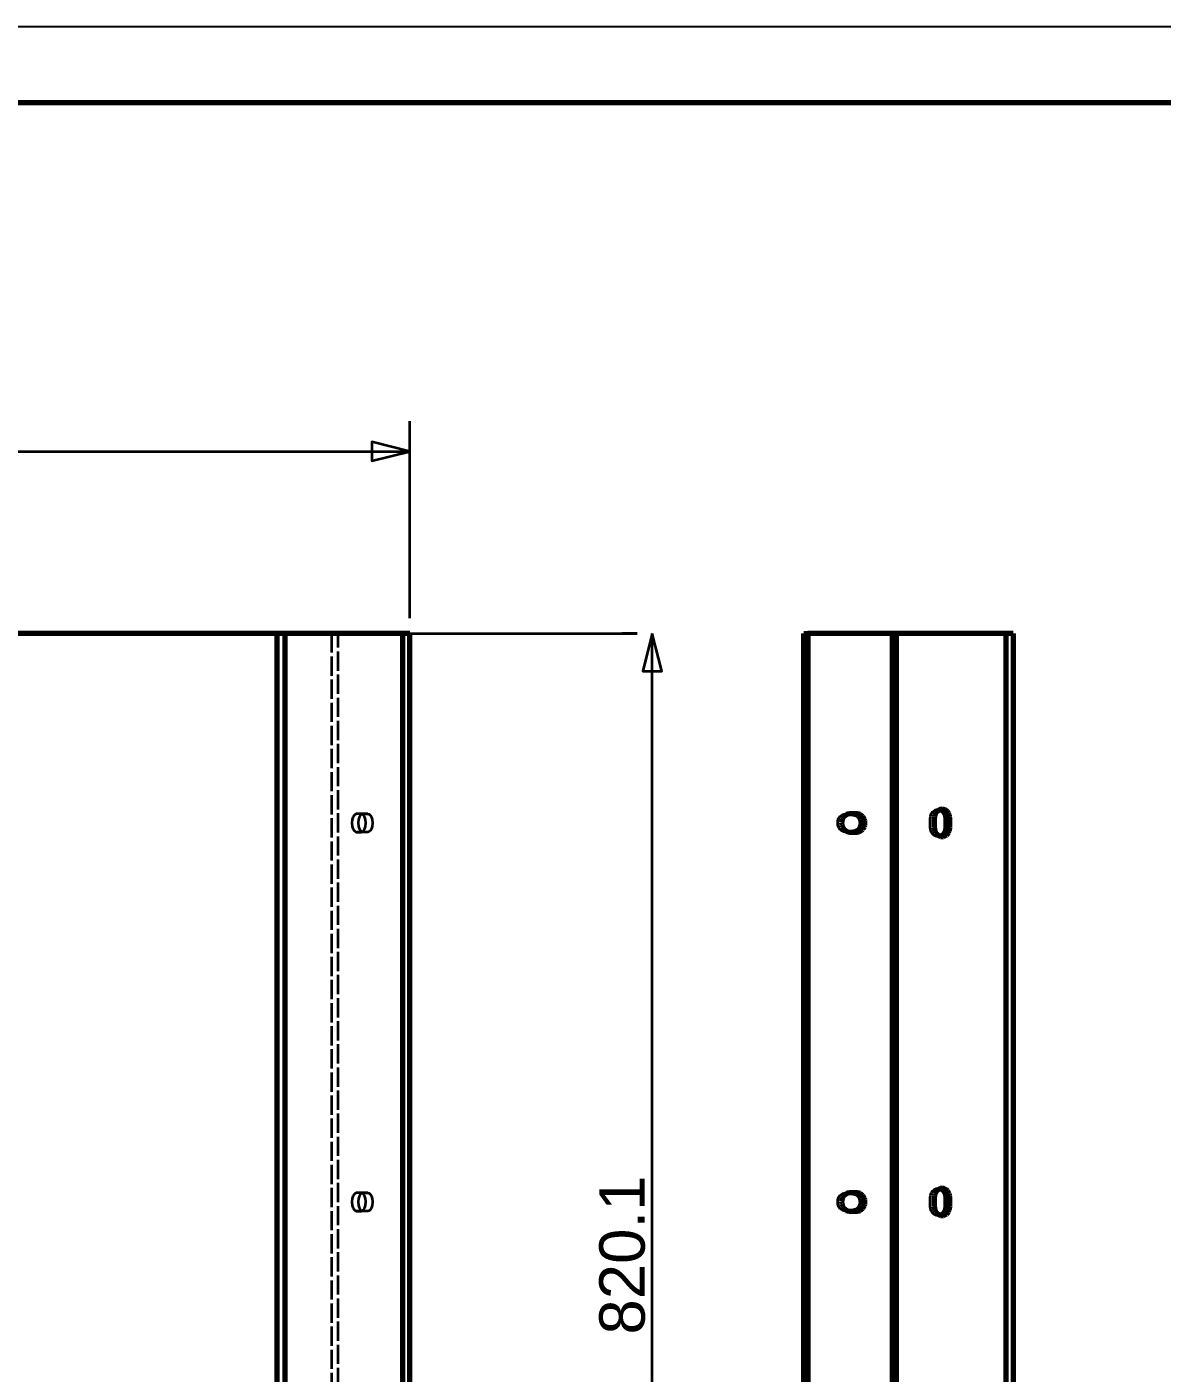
# Model space of a CAD drawing. Header units: millimetres. Extents: x 0 to 420, y 0 to 297.
# Drawn here: x 195.9 to 270.8, y 208.2 to 297 of the extents above; entities that cross this region are included whole.
import ezdxf
from ezdxf.enums import TextEntityAlignment as Align

# ---------------------------------------------------------------- set-up
doc = ezdxf.new("R2010")
doc.units = ezdxf.units.MM
doc.linetypes.add('DASHED', pattern=[1.524, 1.27, -0.254])
doc.styles.add('GOST', font='Arial')

msp = doc.modelspace()

# ---------------------------------------------------------------- linework, layer by layer
at = {"color": 7, "lineweight": 35}
for p, q in [((221.138, 258), (221.138, 271)), ((65, 269), (221.138, 269)), ((221.138, 257), (236.138, 257)), ((236.138, 257), (235.138, 257)), ((237.138, 174.99), (237.138, 257))]:
    msp.add_line(p, q, dxfattribs=at)
at = {"color": 1, "lineweight": 70}
for p, q in [((212.371, 257), (70.192, 257)), ((212.409, 257), (212.371, 257)), ((212.371, 257), (212.371, 157)), ((212.448, 257), (212.409, 257)), ((212.486, 257), (212.448, 257)), ((212.525, 257), (212.486, 257)), ((212.563, 257), (212.525, 257)), ((212.601, 257), (212.563, 257)), ((212.638, 257), (212.601, 257)), ((212.675, 257), (212.638, 257)), ((212.712, 257), (212.675, 257)), ((212.748, 257), (212.712, 257)), ((212.783, 257), (212.748, 257)), ((212.818, 257), (212.783, 257)), ((212.852, 257), (212.818, 257)), ((212.886, 257), (212.852, 257)), ((220.653, 257), (212.886, 257)), ((212.886, 257), (212.886, 157)), ((220.714, 257), (220.653, 257)), ((220.653, 257), (220.653, 157)), ((220.773, 257), (220.714, 257)), ((220.828, 257), (220.773, 257)), ((220.879, 257), (220.828, 257)), ((220.927, 257), (220.879, 257)), ((220.97, 257), (220.927, 257)), ((221.008, 257), (220.97, 257)), ((221.042, 257), (221.008, 257)), ((221.071, 257), (221.042, 257)), ((221.095, 257), (221.071, 257)), ((221.114, 257), (221.095, 257)), ((221.127, 257), (221.114, 257)), ((221.135, 257), (221.127, 257)), ((221.138, 257), (221.135, 257)), ((221.138, 157), (221.138, 257)), ((247.138, 257), (247.395, 257)), ((247.138, 157), (247.138, 257)), ((247.395, 257), (247.395, 157)), ((252.991, 257), (247.395, 257)), ((252.991, 157), (252.991, 257)), ((253.249, 257), (252.991, 257)), ((260.464, 257), (253.249, 257)), ((253.249, 157), (253.249, 257)), ((260.525, 257), (260.464, 257)), ((260.464, 257), (260.464, 157)), ((260.584, 257), (260.525, 257)), ((260.639, 257), (260.584, 257)), ((260.69, 257), (260.639, 257)), ((260.737, 257), (260.69, 257)), ((260.78, 257), (260.737, 257)), ((260.819, 257), (260.78, 257)), ((260.853, 257), (260.819, 257)), ((260.882, 257), (260.853, 257)), ((260.906, 257), (260.882, 257)), ((260.924, 257), (260.906, 257)), ((260.938, 257), (260.924, 257)), ((260.946, 257), (260.938, 257)), ((260.949, 257), (260.946, 257)), ((260.949, 257), (260.949, 157)), ((249.941, 245.054), (249.853, 244.999)), ((250.038, 245.088), (249.941, 245.054)), ((250.138, 245.1), (250.038, 245.088)), ((250.653, 245.1), (250.138, 245.1)), ((250.395, 245.1), (250.495, 245.088)), ((250.495, 245.088), (250.592, 245.054)), ((250.592, 245.054), (250.681, 244.999)), ((250.753, 245.088), (250.653, 245.1)), ((250.849, 245.054), (250.753, 245.088)), ((250.938, 244.999), (250.849, 245.054)), ((255.821, 245.133), (255.774, 245.03)), ((255.885, 245.224), (255.821, 245.133)), ((255.963, 245.299), (255.885, 245.224)), ((256.052, 245.354), (255.963, 245.299)), ((256.149, 245.388), (256.052, 245.354)), ((256.12, 245.381), (256.274, 245.301)), ((256.249, 245.4), (256.149, 245.388)), ((256.349, 245.388), (256.249, 245.4)), ((256.274, 245.301), (256.398, 245.167)), ((256.446, 245.354), (256.349, 245.388)), ((256.398, 245.167), (256.478, 244.994)), ((256.535, 245.299), (256.446, 245.354)), ((256.613, 245.224), (256.535, 245.299)), ((256.676, 245.133), (256.613, 245.224)), ((256.724, 245.03), (256.676, 245.133)), ((249.634, 244.617), (249.624, 244.5)), ((249.624, 244.5), (249.634, 244.383)), ((249.663, 244.73), (249.634, 244.617)), ((249.634, 244.383), (249.663, 244.27)), ((249.711, 244.833), (249.663, 244.73)), ((249.663, 244.27), (249.711, 244.167)), ((249.775, 244.924), (249.711, 244.833)), ((249.711, 244.167), (249.775, 244.076)), ((249.853, 244.999), (249.775, 244.924)), ((250.681, 244.999), (250.759, 244.924)), ((250.759, 244.924), (250.823, 244.833)), ((250.823, 244.167), (250.759, 244.076)), ((250.823, 244.833), (250.87, 244.73)), ((250.87, 244.27), (250.823, 244.167)), ((250.87, 244.73), (250.899, 244.617)), ((250.899, 244.383), (250.87, 244.27)), ((250.899, 244.617), (250.909, 244.5)), ((250.909, 244.5), (250.899, 244.383)), ((251.016, 244.924), (250.938, 244.999)), ((251.08, 244.833), (251.016, 244.924)), ((251.016, 244.076), (251.08, 244.167)), ((251.128, 244.73), (251.08, 244.833)), ((251.08, 244.167), (251.128, 244.27)), ((251.157, 244.617), (251.128, 244.73)), ((251.128, 244.27), (251.157, 244.383)), ((251.167, 244.5), (251.157, 244.617)), ((251.157, 244.383), (251.167, 244.5)), ((255.744, 244.917), (255.735, 244.8)), ((255.735, 244.8), (255.735, 244.2)), ((255.735, 244.2), (255.744, 244.083)), ((255.774, 245.03), (255.744, 244.917)), ((256.478, 244.994), (256.506, 244.8)), ((256.506, 244.2), (256.478, 244.006)), ((256.506, 244.8), (256.506, 244.2)), ((256.763, 244.8), (256.506, 244.8)), ((256.763, 244.2), (256.506, 244.2)), ((256.753, 244.917), (256.724, 245.03)), ((256.763, 244.8), (256.753, 244.917)), ((256.753, 244.083), (256.763, 244.2)), ((256.763, 244.2), (256.763, 244.8)), ((249.775, 244.076), (249.853, 244.001)), ((249.853, 244.001), (249.941, 243.946)), ((249.941, 243.946), (250.038, 243.912)), ((250.038, 243.912), (250.138, 243.9)), ((250.138, 243.9), (250.653, 243.9)), ((250.495, 243.912), (250.395, 243.9)), ((250.592, 243.946), (250.495, 243.912)), ((250.681, 244.001), (250.592, 243.946)), ((250.653, 243.9), (250.753, 243.912)), ((250.759, 244.076), (250.681, 244.001)), ((250.753, 243.912), (250.849, 243.946)), ((250.849, 243.946), (250.938, 244.001)), ((250.938, 244.001), (251.016, 244.076)), ((255.744, 244.083), (255.774, 243.97)), ((255.774, 243.97), (255.821, 243.867)), ((255.821, 243.867), (255.885, 243.776)), ((255.885, 243.776), (255.963, 243.701)), ((255.963, 243.701), (256.052, 243.646)), ((256.052, 243.646), (256.149, 243.612)), ((256.274, 243.699), (256.12, 243.619)), ((256.149, 243.612), (256.249, 243.6)), ((256.249, 243.6), (256.349, 243.612)), ((256.398, 243.833), (256.274, 243.699)), ((256.349, 243.612), (256.446, 243.646)), ((256.478, 244.006), (256.398, 243.833)), ((256.446, 243.646), (256.535, 243.701)), ((256.535, 243.701), (256.613, 243.776)), ((256.613, 243.776), (256.676, 243.867)), ((256.676, 243.867), (256.724, 243.97)), ((256.724, 243.97), (256.753, 244.083)), ((255.885, 220.224), (255.821, 220.133)), ((255.963, 220.299), (255.885, 220.224)), ((256.052, 220.354), (255.963, 220.299)), ((256.149, 220.388), (256.052, 220.354)), ((256.12, 220.381), (256.274, 220.301)), ((256.249, 220.4), (256.149, 220.388)), ((256.349, 220.388), (256.249, 220.4)), ((256.274, 220.301), (256.398, 220.167)), ((256.446, 220.354), (256.349, 220.388)), ((256.535, 220.299), (256.446, 220.354)), ((256.613, 220.224), (256.535, 220.299)), ((256.676, 220.133), (256.613, 220.224)), ((249.634, 219.617), (249.624, 219.5)), ((249.624, 219.5), (249.634, 219.383)), ((249.663, 219.73), (249.634, 219.617)), ((249.634, 219.383), (249.663, 219.27)), ((249.711, 219.833), (249.663, 219.73)), ((249.775, 219.924), (249.711, 219.833)), ((249.853, 219.999), (249.775, 219.924)), ((249.941, 220.054), (249.853, 219.999)), ((250.038, 220.088), (249.941, 220.054)), ((250.138, 220.1), (250.038, 220.088)), ((250.653, 220.1), (250.138, 220.1)), ((250.395, 220.1), (250.495, 220.088)), ((250.495, 220.088), (250.592, 220.054)), ((250.592, 220.054), (250.681, 219.999)), ((250.753, 220.088), (250.653, 220.1)), ((250.681, 219.999), (250.759, 219.924)), ((250.849, 220.054), (250.753, 220.088)), ((250.759, 219.924), (250.823, 219.833)), ((250.823, 219.833), (250.87, 219.73)), ((250.938, 219.999), (250.849, 220.054)), ((250.87, 219.73), (250.899, 219.617)), ((250.899, 219.383), (250.87, 219.27)), ((250.899, 219.617), (250.909, 219.5)), ((250.909, 219.5), (250.899, 219.383)), ((251.016, 219.924), (250.938, 219.999)), ((251.08, 219.833), (251.016, 219.924)), ((251.128, 219.73), (251.08, 219.833)), ((251.157, 219.617), (251.128, 219.73)), ((251.128, 219.27), (251.157, 219.383)), ((251.167, 219.5), (251.157, 219.617)), ((251.157, 219.383), (251.167, 219.5)), ((255.744, 219.917), (255.735, 219.8)), ((255.735, 219.8), (255.735, 219.2)), ((255.774, 220.03), (255.744, 219.917)), ((255.821, 220.133), (255.774, 220.03)), ((256.398, 220.167), (256.478, 219.994)), ((256.478, 219.994), (256.506, 219.8)), ((256.506, 219.8), (256.506, 219.2)), ((256.763, 219.8), (256.506, 219.8)), ((256.724, 220.03), (256.676, 220.133)), ((256.753, 219.917), (256.724, 220.03)), ((256.763, 219.8), (256.753, 219.917)), ((256.763, 219.2), (256.763, 219.8)), ((249.663, 219.27), (249.711, 219.167)), ((249.711, 219.167), (249.775, 219.076)), ((249.775, 219.076), (249.853, 219.001)), ((249.853, 219.001), (249.941, 218.946)), ((249.941, 218.946), (250.038, 218.912)), ((250.038, 218.912), (250.138, 218.9)), ((250.138, 218.9), (250.653, 218.9)), ((250.495, 218.912), (250.395, 218.9)), ((250.592, 218.946), (250.495, 218.912)), ((250.681, 219.001), (250.592, 218.946)), ((250.653, 218.9), (250.753, 218.912)), ((250.759, 219.076), (250.681, 219.001)), ((250.753, 218.912), (250.849, 218.946)), ((250.823, 219.167), (250.759, 219.076)), ((250.87, 219.27), (250.823, 219.167)), ((250.849, 218.946), (250.938, 219.001)), ((250.938, 219.001), (251.016, 219.076)), ((251.016, 219.076), (251.08, 219.167)), ((251.08, 219.167), (251.128, 219.27)), ((255.735, 219.2), (255.744, 219.083)), ((255.744, 219.083), (255.774, 218.97)), ((255.774, 218.97), (255.821, 218.867)), ((255.821, 218.867), (255.885, 218.776)), ((255.885, 218.776), (255.963, 218.701)), ((255.963, 218.701), (256.052, 218.646)), ((256.052, 218.646), (256.149, 218.612)), ((256.274, 218.699), (256.12, 218.619)), ((256.149, 218.612), (256.249, 218.6)), ((256.249, 218.6), (256.349, 218.612)), ((256.398, 218.833), (256.274, 218.699)), ((256.349, 218.612), (256.446, 218.646)), ((256.478, 219.006), (256.398, 218.833)), ((256.446, 218.646), (256.535, 218.701)), ((256.506, 219.2), (256.478, 219.006)), ((256.763, 219.2), (256.506, 219.2)), ((256.535, 218.701), (256.613, 218.776)), ((256.613, 218.776), (256.676, 218.867)), ((256.676, 218.867), (256.724, 218.97)), ((256.724, 218.97), (256.753, 219.083)), ((256.753, 219.083), (256.763, 219.2))]:
    msp.add_line(p, q, dxfattribs=at)
at = {"color": 5, "linetype": 'DASHED', "lineweight": 35}
for p, q in [((70.192, 257), (212.371, 257)), ((212.371, 257), (212.39, 257)), ((212.39, 257), (212.409, 257)), ((212.409, 257), (212.429, 257)), ((212.429, 257), (212.448, 257)), ((212.448, 257), (212.467, 257)), ((212.467, 257), (212.486, 257)), ((212.486, 257), (212.504, 257)), ((212.504, 257), (212.523, 257)), ((212.523, 257), (212.541, 257)), ((212.541, 257), (212.559, 257)), ((212.559, 257), (212.577, 257)), ((212.577, 257), (212.594, 257)), ((212.594, 257), (212.612, 257)), ((212.612, 257), (212.628, 257)), ((212.628, 257), (212.886, 257)), ((212.628, 257), (220.395, 257)), ((215.983, 257), (215.983, 157)), ((220.566, 257), (215.983, 257)), ((216.411, 257), (215.983, 257)), ((216.411, 257), (220.995, 257)), ((216.411, 157), (216.411, 257)), ((220.395, 257), (220.653, 257)), ((220.395, 257), (220.426, 257)), ((220.426, 257), (220.455, 257)), ((220.455, 257), (220.483, 257)), ((220.483, 257), (220.509, 257)), ((220.509, 257), (220.532, 257)), ((220.532, 257), (220.554, 257)), ((220.554, 257), (220.573, 257)), ((220.576, 257), (220.566, 257)), ((220.566, 257), (220.995, 257)), ((220.573, 257), (220.59, 257)), ((220.585, 257), (220.576, 257)), ((220.593, 257), (220.585, 257)), ((220.59, 257), (220.604, 257)), ((220.601, 257), (220.593, 257)), ((220.608, 257), (220.601, 257)), ((220.604, 257), (220.616, 257)), ((220.614, 257), (220.608, 257)), ((220.62, 257), (220.614, 257)), ((220.616, 257), (220.626, 257)), ((220.624, 257), (220.62, 257)), ((220.629, 257), (220.624, 257)), ((220.626, 257), (220.632, 257)), ((220.632, 257), (220.629, 257)), ((220.632, 257), (220.636, 257)), ((220.634, 257), (220.632, 257)), ((220.636, 257), (220.634, 257)), ((220.636, 257), (220.638, 257)), ((220.637, 257), (220.636, 257)), ((220.638, 257), (220.637, 257)), ((220.995, 257), (221.014, 257)), ((221.014, 257), (221.032, 257)), ((221.032, 257), (221.049, 257)), ((221.049, 257), (221.064, 257)), ((221.064, 257), (221.078, 257)), ((221.078, 257), (221.09, 257)), ((221.09, 257), (221.101, 257)), ((221.101, 257), (221.111, 257)), ((221.111, 257), (221.119, 257)), ((221.119, 257), (221.126, 257)), ((221.126, 257), (221.131, 257)), ((221.131, 257), (221.135, 257)), ((221.135, 257), (221.137, 257)), ((221.137, 257), (221.138, 257)), ((247.138, 257), (254.767, 257)), ((252.991, 257), (260.206, 257)), ((255.024, 257), (252.991, 257)), ((254.767, 257), (254.866, 257)), ((255.024, 257), (254.767, 257)), ((254.866, 257), (254.97, 257)), ((254.97, 257), (255.079, 257)), ((255.074, 257), (255.024, 257)), ((255.126, 257), (255.074, 257)), ((255.079, 257), (255.19, 257)), ((255.18, 257), (255.126, 257)), ((255.236, 257), (255.18, 257)), ((255.19, 257), (255.302, 257)), ((255.292, 257), (255.236, 257)), ((255.348, 257), (255.292, 257)), ((255.302, 257), (255.413, 257)), ((255.403, 257), (255.348, 257)), ((255.456, 257), (255.403, 257)), ((255.413, 257), (255.524, 257)), ((255.508, 257), (255.456, 257)), ((255.556, 257), (255.508, 257)), ((255.524, 257), (255.631, 257)), ((255.601, 257), (255.556, 257)), ((255.642, 257), (255.601, 257)), ((255.631, 257), (255.733, 257)), ((255.679, 257), (255.642, 257)), ((255.71, 257), (255.679, 257)), ((260.377, 257), (255.71, 257)), ((255.71, 257), (256.139, 257)), ((255.733, 257), (255.83, 257)), ((255.83, 257), (255.921, 257)), ((255.921, 257), (256.003, 257)), ((256.003, 257), (256.076, 257)), ((256.076, 257), (256.139, 257)), ((256.139, 257), (260.806, 257)), ((260.206, 257), (260.464, 257)), ((260.206, 257), (260.237, 257)), ((260.237, 257), (260.266, 257)), ((260.266, 257), (260.294, 257)), ((260.294, 257), (260.319, 257)), ((260.319, 257), (260.343, 257)), ((260.343, 257), (260.365, 257)), ((260.365, 257), (260.384, 257)), ((260.387, 257), (260.377, 257)), ((260.377, 257), (260.806, 257)), ((260.384, 257), (260.401, 257)), ((260.396, 257), (260.387, 257)), ((260.404, 257), (260.396, 257)), ((260.401, 257), (260.415, 257)), ((260.412, 257), (260.404, 257)), ((260.419, 257), (260.412, 257)), ((260.415, 257), (260.427, 257)), ((260.425, 257), (260.419, 257)), ((260.43, 257), (260.425, 257)), ((260.427, 257), (260.436, 257)), ((260.435, 257), (260.43, 257)), ((260.439, 257), (260.435, 257)), ((260.436, 257), (260.443, 257)), ((260.443, 257), (260.439, 257)), ((260.443, 257), (260.447, 257)), ((260.445, 257), (260.443, 257)), ((260.447, 257), (260.445, 257)), ((260.447, 257), (260.449, 257)), ((260.448, 257), (260.447, 257)), ((260.449, 257), (260.448, 257)), ((260.449, 257), (260.949, 257)), ((260.449, 157), (260.449, 257)), ((260.449, 157), (260.449, 257)), ((260.449, 257), (260.949, 257)), ((260.806, 257), (260.825, 257)), ((260.825, 257), (260.843, 257)), ((260.843, 257), (260.86, 257)), ((260.86, 257), (260.875, 257)), ((260.875, 257), (260.889, 257)), ((260.889, 257), (260.901, 257)), ((260.901, 257), (260.912, 257)), ((260.912, 257), (260.922, 257)), ((260.922, 257), (260.93, 257)), ((260.93, 257), (260.937, 257)), ((260.937, 257), (260.942, 257)), ((260.942, 257), (260.946, 257)), ((260.946, 257), (260.948, 257)), ((260.948, 257), (260.949, 257)), ((260.949, 257), (260.949, 157)), ((217.512, 245.054), (217.459, 244.999)), ((217.57, 245.088), (217.512, 245.054)), ((217.631, 245.1), (217.57, 245.088)), ((218.059, 245.1), (217.631, 245.1)), ((217.94, 245.1), (217.631, 245.1)), ((217.888, 244.999), (217.941, 245.054)), ((218, 245.088), (217.94, 245.1)), ((218.368, 245.1), (217.94, 245.1)), ((217.941, 245.054), (217.999, 245.088)), ((217.999, 245.088), (218.059, 245.1)), ((218.058, 245.054), (218, 245.088)), ((218.111, 244.999), (218.058, 245.054)), ((218.059, 245.1), (218.368, 245.1)), ((218.368, 245.1), (218.429, 245.088)), ((218.429, 245.088), (218.487, 245.054)), ((218.487, 245.054), (218.54, 244.999)), ((249.595, 244.999), (249.684, 245.054)), ((249.684, 245.054), (249.78, 245.088)), ((249.78, 245.088), (249.881, 245.1)), ((249.881, 245.1), (250.138, 245.1)), ((249.881, 245.1), (250.395, 245.1)), ((250.395, 245.1), (250.653, 245.1)), ((255.516, 245.03), (255.564, 245.133)), ((255.564, 245.133), (255.628, 245.224)), ((255.628, 245.224), (255.706, 245.299)), ((255.706, 245.299), (255.795, 245.354)), ((255.795, 245.354), (255.891, 245.388)), ((255.891, 245.388), (255.991, 245.4)), ((255.991, 245.4), (256.12, 245.381)), ((217.345, 244.73), (217.322, 244.5)), ((217.322, 244.5), (217.345, 244.27)), ((217.412, 244.924), (217.345, 244.73)), ((217.345, 244.27), (217.412, 244.076)), ((217.459, 244.999), (217.412, 244.924)), ((217.75, 244.5), (217.774, 244.73)), ((217.774, 244.27), (217.75, 244.5)), ((217.774, 244.73), (217.841, 244.924)), ((217.841, 244.076), (217.774, 244.27)), ((217.841, 244.924), (217.888, 244.999)), ((218.158, 244.924), (218.111, 244.999)), ((218.225, 244.73), (218.158, 244.924)), ((218.158, 244.076), (218.225, 244.27)), ((218.249, 244.5), (218.225, 244.73)), ((218.225, 244.27), (218.249, 244.5)), ((218.54, 244.999), (218.587, 244.924)), ((218.587, 244.924), (218.654, 244.73)), ((218.654, 244.27), (218.587, 244.076)), ((218.654, 244.73), (218.677, 244.5)), ((218.677, 244.5), (218.654, 244.27)), ((249.366, 244.5), (249.376, 244.617)), ((249.376, 244.383), (249.366, 244.5)), ((249.376, 244.617), (249.406, 244.73)), ((249.406, 244.27), (249.376, 244.383)), ((249.406, 244.73), (249.453, 244.833)), ((249.453, 244.167), (249.406, 244.27)), ((249.453, 244.833), (249.517, 244.924)), ((249.517, 244.076), (249.453, 244.167)), ((249.517, 244.924), (249.595, 244.999)), ((255.477, 244.8), (255.487, 244.917)), ((255.477, 244.2), (255.477, 244.8)), ((255.487, 244.083), (255.477, 244.2)), ((255.487, 244.917), (255.516, 245.03)), ((217.412, 244.076), (217.459, 244.001)), ((217.459, 244.001), (217.512, 243.946)), ((217.512, 243.946), (217.57, 243.912)), ((217.57, 243.912), (217.631, 243.9)), ((218.059, 243.9), (217.631, 243.9)), ((217.631, 243.9), (217.94, 243.9)), ((217.888, 244.001), (217.841, 244.076)), ((217.941, 243.946), (217.888, 244.001)), ((217.94, 243.9), (218, 243.912)), ((218.368, 243.9), (217.94, 243.9)), ((217.999, 243.912), (217.941, 243.946)), ((218.059, 243.9), (217.999, 243.912)), ((218, 243.912), (218.058, 243.946)), ((218.058, 243.946), (218.111, 244.001)), ((218.368, 243.9), (218.059, 243.9)), ((218.111, 244.001), (218.158, 244.076)), ((218.429, 243.912), (218.368, 243.9)), ((218.487, 243.946), (218.429, 243.912)), ((218.54, 244.001), (218.487, 243.946)), ((218.587, 244.076), (218.54, 244.001)), ((249.595, 244.001), (249.517, 244.076)), ((249.684, 243.946), (249.595, 244.001)), ((249.78, 243.912), (249.684, 243.946)), ((249.881, 243.9), (249.78, 243.912)), ((249.881, 243.9), (250.138, 243.9)), ((250.395, 243.9), (249.881, 243.9)), ((250.395, 243.9), (250.653, 243.9)), ((255.516, 243.97), (255.487, 244.083)), ((255.564, 243.867), (255.516, 243.97)), ((255.628, 243.776), (255.564, 243.867)), ((255.706, 243.701), (255.628, 243.776)), ((255.795, 243.646), (255.706, 243.701)), ((255.891, 243.612), (255.795, 243.646)), ((255.991, 243.6), (255.891, 243.612)), ((256.12, 243.619), (255.991, 243.6)), ((255.564, 220.133), (255.628, 220.224)), ((255.628, 220.224), (255.706, 220.299)), ((255.706, 220.299), (255.795, 220.354)), ((255.795, 220.354), (255.891, 220.388)), ((255.891, 220.388), (255.991, 220.4)), ((255.991, 220.4), (256.12, 220.381)), ((217.345, 219.73), (217.322, 219.5)), ((217.322, 219.5), (217.345, 219.27)), ((217.412, 219.924), (217.345, 219.73)), ((217.459, 219.999), (217.412, 219.924)), ((217.512, 220.054), (217.459, 219.999)), ((217.57, 220.088), (217.512, 220.054)), ((217.631, 220.1), (217.57, 220.088)), ((218.059, 220.1), (217.631, 220.1)), ((217.94, 220.1), (217.631, 220.1)), ((217.75, 219.5), (217.774, 219.73)), ((217.774, 219.27), (217.75, 219.5)), ((217.774, 219.73), (217.841, 219.924)), ((217.841, 219.924), (217.888, 219.999)), ((217.888, 219.999), (217.941, 220.054)), ((218, 220.088), (217.94, 220.1)), ((218.368, 220.1), (217.94, 220.1)), ((217.941, 220.054), (217.999, 220.088)), ((217.999, 220.088), (218.059, 220.1)), ((218.058, 220.054), (218, 220.088)), ((218.111, 219.999), (218.058, 220.054)), ((218.059, 220.1), (218.368, 220.1)), ((218.158, 219.924), (218.111, 219.999)), ((218.225, 219.73), (218.158, 219.924)), ((218.249, 219.5), (218.225, 219.73)), ((218.225, 219.27), (218.249, 219.5)), ((218.368, 220.1), (218.429, 220.088)), ((218.429, 220.088), (218.487, 220.054)), ((218.487, 220.054), (218.54, 219.999)), ((218.54, 219.999), (218.587, 219.924)), ((218.587, 219.924), (218.654, 219.73)), ((218.654, 219.73), (218.677, 219.5)), ((218.677, 219.5), (218.654, 219.27)), ((249.366, 219.5), (249.376, 219.617)), ((249.376, 219.383), (249.366, 219.5)), ((249.376, 219.617), (249.406, 219.73)), ((249.406, 219.27), (249.376, 219.383)), ((249.406, 219.73), (249.453, 219.833)), ((249.453, 219.833), (249.517, 219.924)), ((249.517, 219.924), (249.595, 219.999)), ((249.595, 219.999), (249.684, 220.054)), ((249.684, 220.054), (249.78, 220.088)), ((249.78, 220.088), (249.881, 220.1)), ((249.881, 220.1), (250.138, 220.1)), ((249.881, 220.1), (250.395, 220.1)), ((250.395, 220.1), (250.653, 220.1)), ((255.477, 219.8), (255.487, 219.917)), ((255.477, 219.2), (255.477, 219.8)), ((255.487, 219.917), (255.516, 220.03)), ((255.516, 220.03), (255.564, 220.133)), ((217.345, 219.27), (217.412, 219.076)), ((217.412, 219.076), (217.459, 219.001)), ((217.459, 219.001), (217.512, 218.946)), ((217.512, 218.946), (217.57, 218.912)), ((217.57, 218.912), (217.631, 218.9)), ((218.059, 218.9), (217.631, 218.9)), ((217.631, 218.9), (217.94, 218.9)), ((217.841, 219.076), (217.774, 219.27)), ((217.888, 219.001), (217.841, 219.076)), ((217.941, 218.946), (217.888, 219.001)), ((217.94, 218.9), (218, 218.912)), ((218.368, 218.9), (217.94, 218.9)), ((217.999, 218.912), (217.941, 218.946)), ((218.059, 218.9), (217.999, 218.912)), ((218, 218.912), (218.058, 218.946)), ((218.058, 218.946), (218.111, 219.001)), ((218.368, 218.9), (218.059, 218.9)), ((218.111, 219.001), (218.158, 219.076)), ((218.158, 219.076), (218.225, 219.27)), ((218.429, 218.912), (218.368, 218.9)), ((218.487, 218.946), (218.429, 218.912)), ((218.54, 219.001), (218.487, 218.946)), ((218.587, 219.076), (218.54, 219.001)), ((218.654, 219.27), (218.587, 219.076)), ((249.453, 219.167), (249.406, 219.27)), ((249.517, 219.076), (249.453, 219.167)), ((249.595, 219.001), (249.517, 219.076)), ((249.684, 218.946), (249.595, 219.001)), ((249.78, 218.912), (249.684, 218.946)), ((249.881, 218.9), (249.78, 218.912)), ((249.881, 218.9), (250.138, 218.9)), ((250.395, 218.9), (249.881, 218.9)), ((250.395, 218.9), (250.653, 218.9)), ((255.487, 219.083), (255.477, 219.2)), ((255.516, 218.97), (255.487, 219.083)), ((255.564, 218.867), (255.516, 218.97)), ((255.628, 218.776), (255.564, 218.867)), ((255.706, 218.701), (255.628, 218.776)), ((255.795, 218.646), (255.706, 218.701)), ((255.891, 218.612), (255.795, 218.646)), ((255.991, 218.6), (255.891, 218.612)), ((256.12, 218.619), (255.991, 218.6))]:
    msp.add_line(p, q, dxfattribs=at)
at = {"color": 7, "lineweight": 25}
msp.add_lwpolyline([(0, 0), (420, 0), (420, 297), (0, 297)], close=True, dxfattribs=at)
at = {"color": 7, "lineweight": 70}
msp.add_lwpolyline([(20, 5), (415, 5), (415, 292), (20, 292)], close=True, dxfattribs=at)
at = {"color": 7, "lineweight": 35}
for points in [[(221.138, 269), (218.638, 269.625), (218.638, 268.375)], [(237.138, 257), (236.513, 254.5), (237.763, 254.5)]]:
    msp.add_lwpolyline(points, close=True, dxfattribs=at)

# ---------------------------------------------------------------- texts
at = {"color": 7, "style": 'GOST'}
msp.add_text('820.1', height=3, rotation=90, dxfattribs=at).set_placement((235.138, 215.995), align=Align.MIDDLE)

doc.saveas('drawing.dxf')
